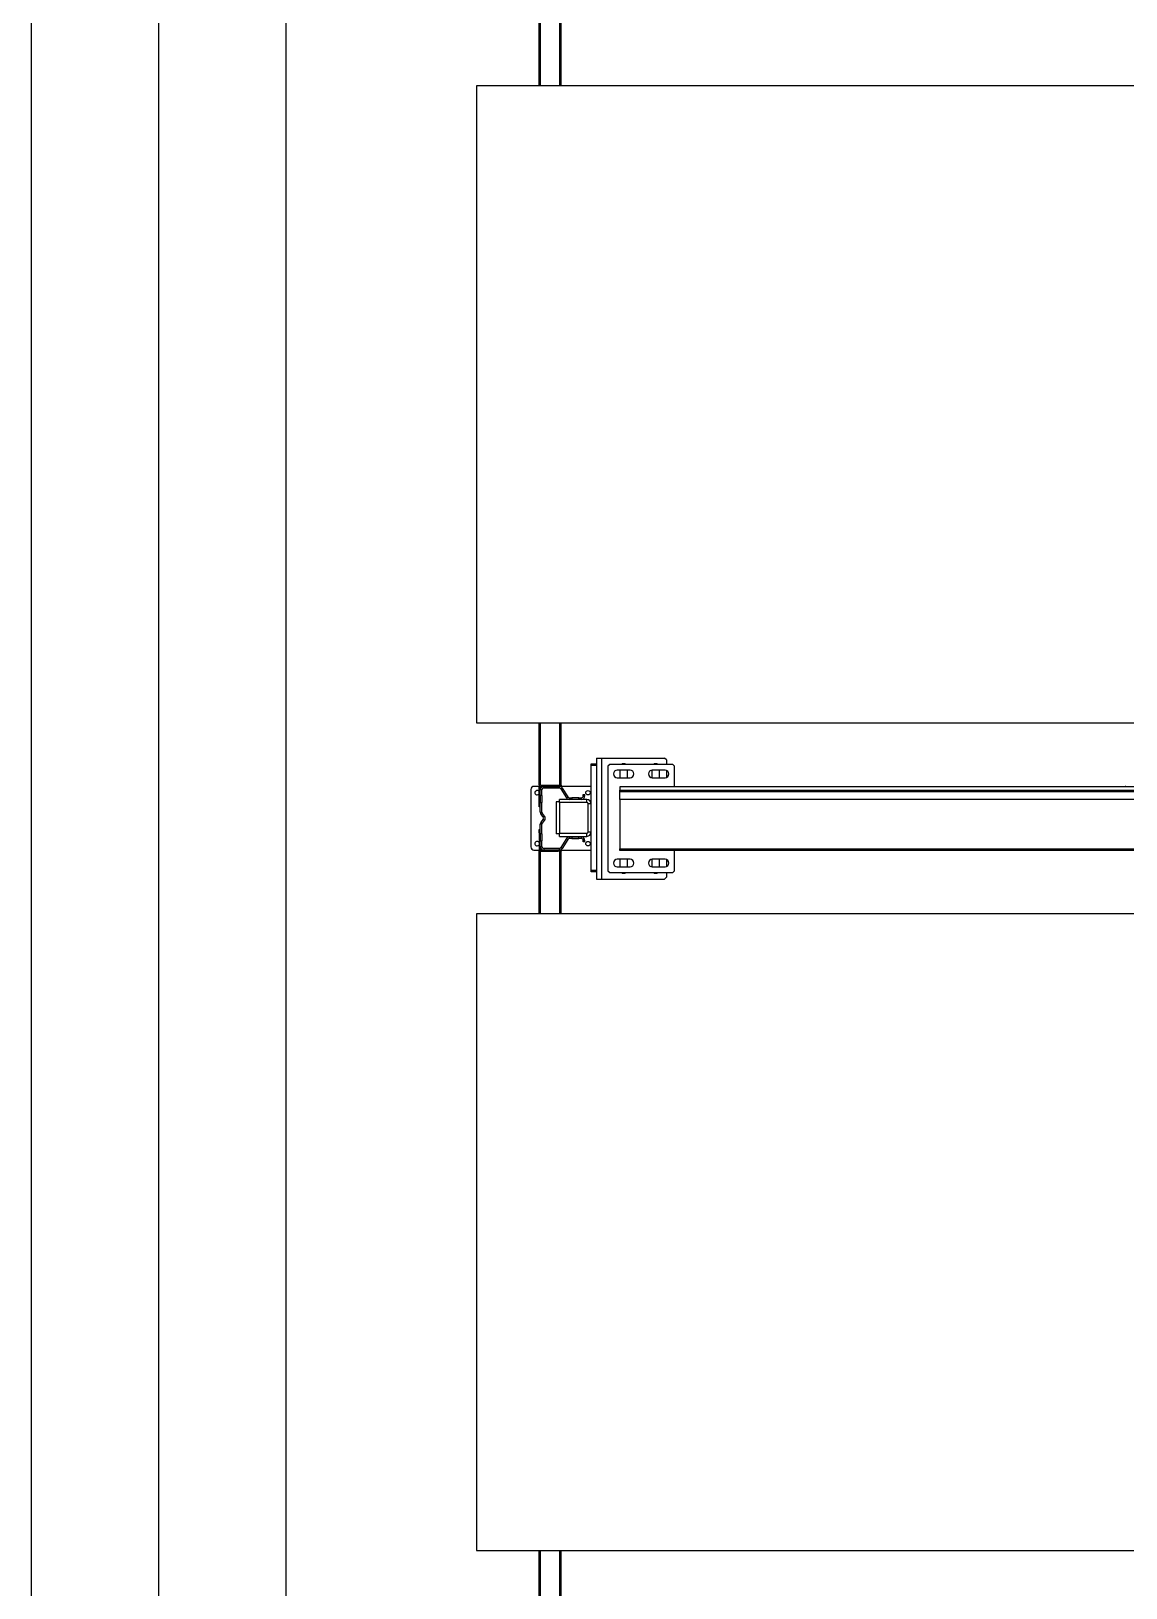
# Model space of a CAD drawing. Header units: millimetres. Extents: x 6622 to 532820, y 3370 to 359312.
# Drawn here: x 456750 to 458470, y 300081 to 302526 of the extents above; entities that cross this region are included whole.
import ezdxf

# ---------------------------------------------------------------- set-up
doc = ezdxf.new("R2010")
doc.units = ezdxf.units.MM

# ---------------------------------------------------------------- blocks, each defined once
blk = doc.blocks.new('A$C6F3A12F4')
at = {"color": 2, "linetype": 'Continuous', "lineweight": 25}
for p, q in [((13285.7, 3475), (13285.7, 225)), ((13291.1, 225), (13291.1, 3475)), ((13293.7, 3475), (13293.7, 225)), ((13305.7, 3475), (13305.7, 225)), ((13383.1, 225), (13383.1, 3475)), ((13385.7, 3475), (13385.7, 225)), ((13185.2, 0), (13185.2, 1077.9)), ((13485.2, 1077.9), (13485.2, 0)), ((12185.2, 1041), (12185.2, 0)), ((14485.2, 0), (14485.2, 1041)), ((13243.7, 298.1), (13240.7, 295.1)), ((13240.7, 196.1), (13240.7, 295.1)), ((13243.7, 298.1), (13250.7, 298.1)), ((13253.7, 311), (13250.7, 308)), ((13250.7, 308), (13250.7, 209)), ((13285.7, 311), (13253.7, 311)), ((13259.7, 296), (13259.7, 276)), ((13260.1, 298.1), (13271.3, 298.1)), ((13271.7, 276), (13271.7, 296)), ((13417.7, 311), (13385.7, 311)), ((13399.7, 296), (13399.7, 276)), ((13400.1, 298.1), (13411.3, 298.1)), ((13411.7, 276), (13411.7, 296)), ((13420.7, 308), (13417.7, 311)), ((13420.7, 209), (13420.7, 308)), ((13420.7, 298.1), (13427.7, 298.1)), ((13430.7, 295.1), (13427.7, 298.1)), ((13430.7, 196.1), (13430.7, 295.1)), ((13271.7, 287.1), (13259.7, 287.1)), ((13259.8, 275.1), (13271.6, 275.1)), ((13411.7, 287.1), (13399.7, 287.1)), ((13399.8, 275.1), (13411.6, 275.1)), ((13259.7, 241), (13259.7, 221)), ((13271.7, 237.1), (13259.7, 237.1)), ((13259.7, 225.1), (13271.7, 225.1)), ((13271.7, 221), (13271.7, 241)), ((13285.7, 225), (13291.1, 225)), ((13293.7, 225), (13291.1, 225)), ((13305.7, 225), (13293.7, 225)), ((13305.7, 225), (13383.1, 225)), ((13385.7, 225), (13383.1, 225)), ((13399.7, 241), (13399.7, 221)), ((13411.7, 237.1), (13399.7, 237.1)), ((13399.7, 225.1), (13411.7, 225.1)), ((13411.7, 221), (13411.7, 241)), ((13240.7, 188.1), (13240.7, 196.1)), ((13240.7, 196.1), (13430.7, 196.1)), ((13250.7, 209), (13253.7, 206)), ((13253.7, 206), (13417.7, 206)), ((13417.7, 206), (13420.7, 209)), ((13430.7, 188.1), (13430.7, 196.1)), ((13240.7, 188.1), (13430.7, 188.1)), ((13249.7, 180.1), (13249.7, 188.1)), ((13252.7, 180.1), (13249.7, 180.1)), ((13252.7, 188.1), (13252.7, 180.1)), ((13416.7, 180.1), (13252.7, 180.1)), ((13285.2, 180), (13285.2, 133)), ((13310.7, 173.1), (13305.7, 173.1)), ((13305.7, 173.1), (13305.7, 130.1)), ((13310.7, 173.1), (13310.7, 130.1)), ((13312.7, 180.1), (13312.7, 175.1)), ((13356.7, 175.1), (13312.7, 175.1)), ((13356.7, 175.1), (13356.7, 180.1)), ((13363.7, 173.1), (13358.7, 173.1)), ((13358.7, 130.1), (13358.7, 173.1)), ((13363.7, 130.1), (13363.7, 173.1)), ((13385.2, 133), (13385.2, 180)), ((13416.7, 180.1), (13416.7, 188.1)), ((13419.7, 180.1), (13416.7, 180.1)), ((13419.7, 188.1), (13419.7, 180.1)), ((13298.2, 167.5), (13298.2, 170)), ((13300.2, 170), (13298.2, 170)), ((13300.2, 167.5), (13298.2, 167.5)), ((13300.2, 167.5), (13300.2, 170)), ((13305.7, 164.5), (13303.2, 164.5)), ((13303.2, 160.5), (13303.2, 164.5)), ((13305.7, 160.5), (13303.2, 160.5)), ((13303.2, 160.5), (13303.2, 149.7)), ((13303.2, 145.7), (13303.2, 149.7)), ((13303.2, 149.7), (13305.7, 149.7)), ((13364.7, 164.5), (13364.7, 160.5)), ((13367.2, 164.5), (13364.7, 164.5)), ((13367.2, 160.5), (13364.7, 160.5)), ((13364.7, 149.7), (13364.7, 160.5)), ((13364.7, 149.7), (13367.2, 149.7)), ((13364.7, 149.7), (13364.7, 145.7)), ((13367.2, 164.5), (13367.2, 160.5)), ((13367.2, 149.7), (13367.2, 160.5)), ((13367.2, 149.7), (13367.2, 145.7)), ((13370.2, 170), (13370.2, 167.5)), ((13372.2, 170), (13370.2, 170)), ((13372.2, 167.5), (13370.2, 167.5)), ((13372.2, 170), (13372.2, 167.5)), ((12185.2, 133), (12085.2, 133)), ((12185.2, 130.5), (12085.2, 130.5)), ((13283.2, 133), (13185.2, 133)), ((13283.2, 130.5), (13185.2, 130.5)), ((13283.2, 133), (13285.2, 133)), ((13283.2, 128), (13283.2, 133)), ((13283.2, 101), (13283.2, 128)), ((13285.2, 128), (13283.2, 128)), ((13285.2, 133), (13285.2, 129.9)), ((13287.7, 129.9), (13285.2, 129.9)), ((13285.2, 105.5), (13285.2, 129.9)), ((13287.7, 105.5), (13287.7, 129.9)), ((13287.8, 134.6), (13301.8, 143.1)), ((13287.8, 134.6), (13289.1, 132.5)), ((13289.1, 132.5), (13303.1, 141)), ((13303.1, 141), (13301.8, 143.1)), ((13303.2, 145.7), (13305.7, 145.7)), ((13310.7, 130.1), (13305.7, 130.1)), ((13309.7, 130.1), (13359.7, 130.1)), ((13309.7, 130.1), (13309.7, 125.1)), ((13309.7, 125.1), (13359.7, 125.1)), ((13363.7, 130.1), (13358.7, 130.1)), ((13359.7, 130.1), (13359.7, 125.1)), ((13364.7, 145.7), (13367.2, 145.7)), ((13368.6, 143.1), (13367.3, 141)), ((13367.3, 141), (13381.3, 132.5)), ((13368.6, 143.1), (13382.6, 134.6)), ((13381.3, 132.5), (13382.6, 134.6)), ((13385.2, 129.9), (13382.7, 129.9)), ((13382.7, 129.9), (13382.7, 105.5)), ((13385.2, 133), (13387.2, 133)), ((13385.2, 129.9), (13385.2, 133)), ((13385.2, 129.9), (13385.2, 105.5)), ((13387.2, 128), (13385.2, 128)), ((13387.2, 133), (13387.2, 128)), ((13485.2, 133), (13387.2, 133)), ((13485.2, 130.5), (13387.2, 130.5)), ((13387.2, 101), (13387.2, 128)), ((14585.2, 133), (14485.2, 133)), ((14585.2, 130.5), (14485.2, 130.5)), ((12185.2, 100.5), (12085.2, 100.5)), ((12185.2, 98), (12085.2, 98)), ((13283.2, 100.5), (13185.2, 100.5)), ((13283.2, 98), (13185.2, 98)), ((13283.2, 101), (13285.2, 101)), ((13283.2, 101), (13283.2, 100.5)), ((13283.2, 100.5), (13283.2, 98)), ((13285.2, 101), (13285.2, 105.5)), ((13285.2, 105.5), (13287.7, 105.5)), ((13285.2, 98.2), (13285.2, 90)), ((13286.2, 100), (13286.2, 98)), ((13290.7, 100), (13286.2, 100)), ((13312.2, 98), (13286.2, 98)), ((13290.7, 102.5), (13290.7, 100)), ((13299.8, 102.5), (13290.7, 102.5)), ((13299.8, 100), (13290.7, 100)), ((13299.8, 102.5), (13310.6, 102.5)), ((13299.8, 102.5), (13299.8, 100)), ((13299.8, 100), (13310.6, 100)), ((13325.8, 102.5), (13310.6, 102.5)), ((13310.6, 100), (13310.6, 102.5)), ((13325.8, 100), (13310.6, 100)), ((13312.2, 98), (13312.2, 100)), ((13317.2, 98), (13312.2, 98)), ((13317.2, 100), (13317.2, 98)), ((13325.8, 100), (13325.8, 102.5)), ((13331.8, 106.5), (13327.6, 103.2)), ((13327.6, 103.2), (13329.2, 101.2)), ((13333.3, 104.5), (13329.2, 101.2)), ((13333.3, 104.5), (13331.8, 106.5)), ((13338.6, 106.5), (13337.1, 104.5)), ((13341.2, 101.2), (13337.1, 104.5)), ((13342.8, 103.2), (13338.6, 106.5)), ((13341.2, 101.2), (13342.8, 103.2)), ((13344.6, 102.5), (13344.6, 100)), ((13359.8, 102.5), (13344.6, 102.5)), ((13359.8, 100), (13344.6, 100)), ((13353.2, 98), (13353.2, 100)), ((13358.2, 98), (13353.2, 98)), ((13358.2, 100), (13358.2, 98)), ((13358.2, 98), (13384.2, 98)), ((13359.8, 102.5), (13359.8, 100)), ((13359.8, 102.5), (13370.6, 102.5)), ((13359.8, 100), (13370.6, 100)), ((13379.7, 102.5), (13370.6, 102.5)), ((13370.6, 100), (13370.6, 102.5)), ((13379.7, 100), (13370.6, 100)), ((13379.7, 100), (13379.7, 102.5)), ((13379.7, 100), (13384.2, 100)), ((13382.7, 105.5), (13385.2, 105.5)), ((13384.2, 98), (13384.2, 100)), ((13385.2, 101), (13385.2, 105.5)), ((13385.2, 101), (13387.2, 101)), ((13385.2, 90), (13385.2, 98.2)), ((13387.2, 101), (13387.2, 100.5)), ((13387.2, 100.5), (13387.2, 98)), ((13485.2, 100.5), (13387.2, 100.5)), ((13485.2, 98), (13387.2, 98)), ((14585.2, 100.5), (14485.2, 100.5)), ((14585.2, 98), (14485.2, 98)), ((13290.2, 85), (13380.2, 85)), ((12185.2, 0), (13185.2, 0)), ((13485.2, 0), (14485.2, 0))]:
    blk.add_line(p, q, dxfattribs=at)
for centre in [(13295.2, 175), (13375.2, 175)]:
    blk.add_circle(centre, 3.5, dxfattribs=at)
for centre, radius, start, end in [((13290.2, 1020), 5, 180, 205.8419), ((13265.7, 296), 6, 0, 180), ((13405.7, 296), 6, 0, 180), ((13255.7, 281.1), 6, 146.4427, 213.5573), ((13265.7, 276), 6, 180, 0), ((13405.7, 276), 6, 180, 0), ((13415.7, 281.1), 6, 326.4427, 33.5573), ((13265.7, 241), 6, 0, 180), ((13405.7, 241), 6, 0, 180), ((13255.7, 231.1), 6, 146.4427, 213.5573), ((13265.7, 221), 6, 180, 0), ((13405.7, 221), 6, 180, 0), ((13415.7, 231.1), 6, 326.4427, 33.5573), ((13312.7, 173.1), 7, 90, 180), ((13312.7, 173.1), 2, 90, 180), ((13356.7, 173.1), 7, 0, 90), ((13356.7, 173.1), 2, 0, 90), ((13300.2, 164.5), 5.5, 0, 90), ((13300.2, 164.5), 3, 0, 90), ((13370.2, 164.5), 5.5, 90, 180), ((13370.2, 164.5), 3, 90, 180), ((13290.7, 129.9), 5.5, 121.4296, 180), ((13290.7, 129.9), 3, 121.4296, 180), ((13300.2, 145.7), 3, 301.4296, 0), ((13300.2, 145.7), 5.5, 301.4296, 0), ((13370.2, 145.7), 5.5, 180, 238.5704), ((13370.2, 145.7), 3, 180, 238.5704), ((13379.7, 129.9), 3, 0, 58.5704), ((13379.7, 129.9), 5.5, 0, 58.5704), ((13286.2, 101), 3, 180, 270), ((13290.7, 105.5), 5.5, 180, 270), ((13286.2, 101), 1, 180, 270), ((13290.7, 105.5), 3, 180, 270), ((13295.2, 95), 3.5, 121.0027, 0), ((13295.2, 95), 3.5, 0, 58.9973), ((13325.8, 105.5), 3, 270, 308.6598), ((13325.8, 105.5), 5.5, 270, 308.6598), ((13335.2, 102.2), 5.5, 51.3402, 128.6598), ((13335.2, 102.2), 3, 51.3402, 128.6598), ((13344.6, 105.5), 5.5, 231.3402, 270), ((13344.6, 105.5), 3, 231.3402, 270), ((13375.2, 95), 3.5, 121.0027, 0), ((13375.2, 95), 3.5, 0, 58.9973), ((13379.7, 105.5), 3, 270, 0), ((13379.7, 105.5), 5.5, 270, 0), ((13384.2, 101), 3, 270, 0), ((13384.2, 101), 1, 270, 0), ((13290.2, 90), 5, 180, 270), ((13380.2, 90), 5, 270, 0)]:
    blk.add_arc(centre, radius, start, end, dxfattribs=at)

msp = doc.modelspace()

# ---------------------------------------------------------------- linework, layer by layer
at = {"color": 4}
for p, q in [((456750, 329040), (456750, 259040)), ((456950, 329040), (456950, 259040)), ((457150, 329040), (457150, 259040))]:
    msp.add_line(p, q, dxfattribs=at)

# ---------------------------------------------------------------- block references
at = {"color": 0, "rotation": 270}
msp.add_blockref('A$C6F3A12F4', (457450, 314625.198), dxfattribs=at)

doc.saveas('drawing.dxf')
